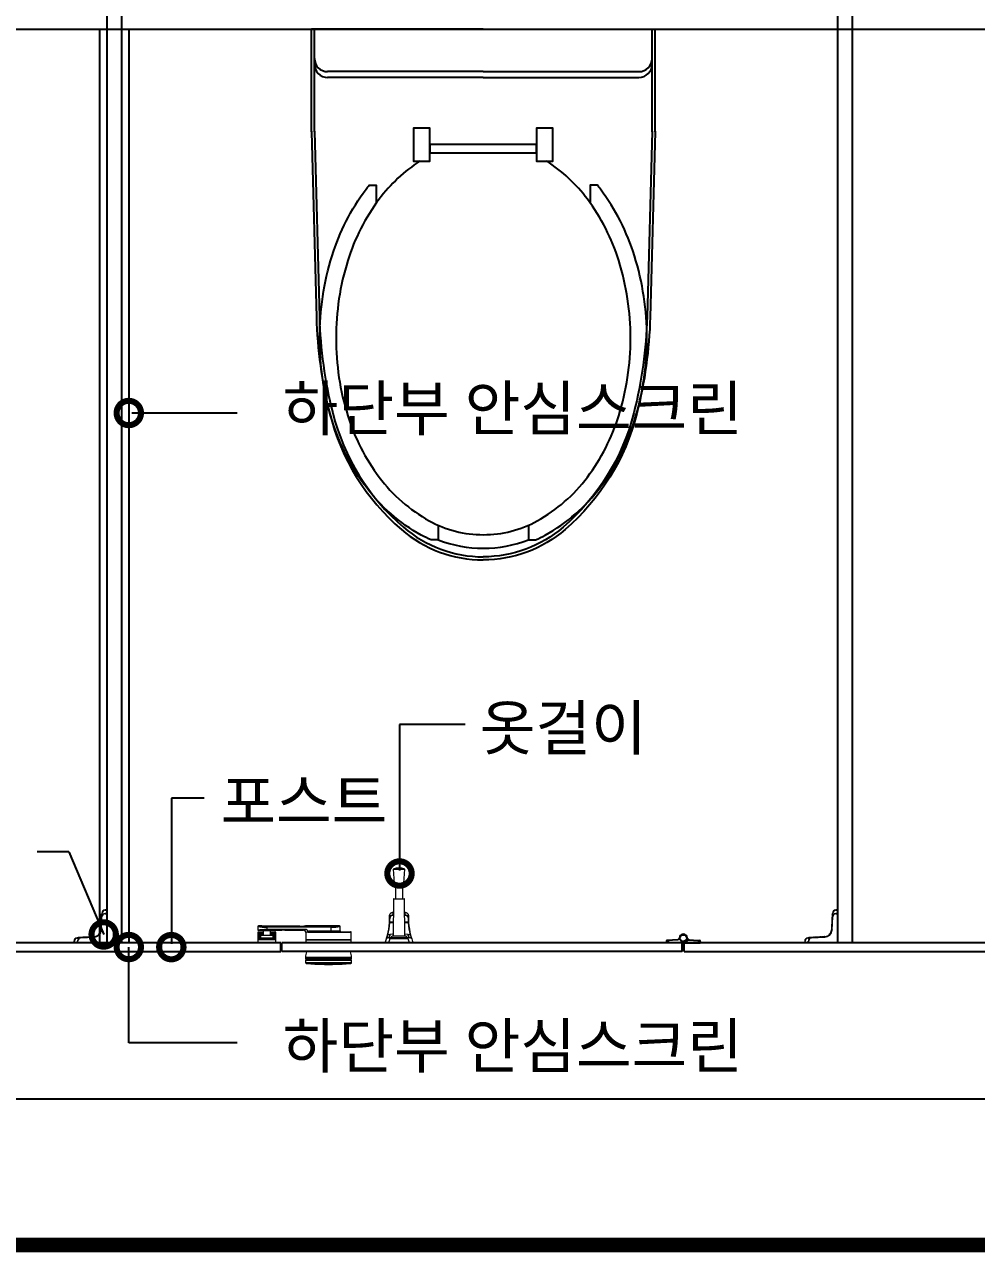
# Model space of a CAD drawing. Extents: x -256 to 8104, y -176 to 5714.
# Drawn here: x 3159 to 3810, y 2764 to 3604 of the extents above; entities that cross this region are included whole.
import ezdxf
from ezdxf.enums import TextEntityAlignment as Align

# ---------------------------------------------------------------- set-up
doc = ezdxf.new("R2010")
doc.units = 0
doc.header["$LTSCALE"] = 30
doc.layers.get('0').update_dxf_attribs({"linetype": 'CONTINUOUS'})
for name, color, linetype in [('0_toilet', 6, 'CONTINUOUS'), ('HAT', 8, 'CONTINUOUS'), ('경첩', 4, 'CONTINUOUS'), ('문자', 3, 'CONTINUOUS'), ('부자재', 4, 'CONTINUOUS'), ('옷걸이', 4, 'CONTINUOUS'), ('잠금쇠(회전형)', 4, 'CONTINUOUS'), ('치수', 1, 'CONTINUOUS'), ('해치', 8, 'CONTINUOUS')]:
    doc.layers.add(name, color=color, linetype=linetype)
doc.styles.add('돋움', font='malgun.ttf')

# ---------------------------------------------------------------- blocks, each defined once
blk = doc.blocks.new('_DOTSMALL')
at = {"color": 0, "linetype": 'ByBlock', "const_width": 0.5}
blk.add_lwpolyline([(-0.0625, 0, 1), (0.0625, 0, 1)], format="xyb", close=True, dxfattribs=at)
blk = doc.blocks.new('A$C63EC304E')
at = {"layer": '치수', "color": 1, "xscale": 2.5, "yscale": 2.5, "zscale": 2.5, "rotation": 234.3098741996962}
blk.add_blockref('_DOTSMALL', (0.312, 0.312), dxfattribs=at)
blk = doc.blocks.new('A$C2BC9653E')
at = {"layer": '치수', "xscale": 0.3333333333333333, "yscale": 0.3333333333333333, "zscale": 0.3333333333333333}
blk.add_blockref('A$C63EC304E', (0, 0), dxfattribs=at)
blk = doc.blocks.new('A$C7FC71301')
at = {"layer": '치수', "rotation": 180}
blk.add_blockref('A$C2BC9653E', (0.208, 0.208), dxfattribs=at)
blk = doc.blocks.new('A$C4A20372B')
at = {"layer": '치수'}
blk.add_blockref('A$C7FC71301', (0, 0), dxfattribs=at)
blk = doc.blocks.new('A$C566469F5')
at = {"layer": '치수'}
blk.add_blockref('A$C4A20372B', (0, 0), dxfattribs=at)
blk = doc.blocks.new('A$C7E317CD4')
at = {"layer": '해치', "xscale": 2, "yscale": 2, "zscale": 2}
blk.add_blockref('A$C566469F5', (0, 0), dxfattribs=at)
blk = doc.blocks.new('A$C601D7F27')
at = {"layer": '치수'}
blk.add_blockref('A$C7E317CD4', (0, 0), dxfattribs=at)
blk = doc.blocks.new('A$C38802C08')
at = {"layer": '치수'}
blk.add_blockref('A$C601D7F27', (0, 0), dxfattribs=at)
blk = doc.blocks.new('A$C10E41893')
at = {"layer": '부자재'}
for p, q in [((6.5, 0), (6.5, 196)), ((123.3, 196), (6.5, 196)), ((123.3, 192.5), (6.5, 192.5)), ((54.8, 0), (54.8, 177.5)), ((61.4, 0), (61.4, 177.5)), ((6.5, 0), (6.5, -196)), ((54.8, 0), (54.8, -177.5)), ((61.4, 0), (61.4, -177.5)), ((123.3, -192.5), (6.5, -192.5)), ((123.3, -196), (6.5, -196))]:
    blk.add_line(p, q, dxfattribs=at)
for points in [[(122.7, 196, -0.012538), (123.3, 196), (334.6, 190.3, -0.055395), (444.7, 175.1, -0.154276), (576.9, 93.3, -0.179504), (611.5, 0, -0.179504)], [(122.8, 192.5, -0.012538), (123.2, 192.5), (334.5, 186.8, -0.055395), (443.8, 171.7, -0.154276), (574.3, 91, -0.179504), (608, 0, -0.179504)], [(572, 51.4), (588.8, 51.4), (588.8, 59.6, 0.021185), (583.3, 70.7, 0.106084), (528.4, 133.7, 0.085733), (452.6, 172.4, 0.075373), (358.7, 186.6, 0.075373), (264.8, 172.4, 0.085733), (189, 133.7, 0.007337), (184.4, 130.1), (184.4, 122), (204.7, 122)], [(156.7, -72, 0.089162), (200.2, -118.7, 0.085733), (270.3, -154.5, 0.075373), (358.7, -167.9, 0.075373), (447.1, -154.5, 0.085733), (517.2, -118.7, 0.106084), (567, -61.6, 0.126931), (582.8, 0, 0.126931), (567, 61.6, 0.106084), (517.2, 118.7, 0.085733), (447.1, 154.5, 0.075373), (358.7, 167.9, 0.075373), (270.3, 154.5, 0.085733), (200.2, 118.7, 0.089162), (156.7, 72)], [(588.8, -51.4, 0.090214), (598.2, 0, 0.090214), (588.8, 51.4, 0.106084)], [(122.7, -196, 0.012538), (123.3, -196), (334.6, -190.3, 0.055395), (444.7, -175.1, 0.154276), (576.9, -93.3, 0.179504), (611.5, 0, 0.179504)], [(122.8, -192.5, 0.012538), (123.2, -192.5), (334.5, -186.8, 0.055395), (443.8, -171.7, 0.154276), (574.3, -91, 0.179504), (608, 0, 0.179504)], [(572, -51.4), (588.8, -51.4), (588.8, -59.6, -0.021185), (583.3, -70.7, -0.106084), (528.4, -133.7, -0.085733), (452.6, -172.4, -0.075373), (358.7, -186.6, -0.075373), (264.8, -172.4, -0.085733), (189, -133.7, -0.007337), (184.4, -130.1), (184.4, -122), (204.7, -122)]]:
    blk.add_lwpolyline(points, format="xyb", dxfattribs=at)
blk.add_lwpolyline([(138, -60.8), (119.3, -60.8), (119.3, -79.5), (156.7, -79.5), (156.7, -60.8), (138, -60.8), (147.3, -60.8), (147.3, 60.8), (138, 60.8), (156.7, 60.8), (156.7, 79.5), (119.3, 79.5), (119.3, 60.8), (138, 60.8), (138, -60.8), (119.3, -60.8)], dxfattribs=at)
for centre, start, end in [((39.8, 177.5), 0, 90), ((46.4, 177.5), 0, 90), ((39.8, -177.5), 270, 0), ((46.4, -177.5), 270, 0)]:
    blk.add_arc(centre, 15, start, end, dxfattribs=at)
blk = doc.blocks.new('AURA_50', base_point=(98321.48, -13824.24))
blk.add_line((101041.71, -10223.18), (102541.71, -10223.18))
at = {"color": 2}
for p, q in [((101531.71, -10223.18), (101531.71, -10848.18)), ((101551.71, -10223.18), (101551.71, -10848.18))]:
    blk.add_line(p, q, dxfattribs=at)
at = {"color": 8}
blk.add_line((100805.64, -10954.99), (102768.23, -10954.99), dxfattribs=at)
at = {"color": 8, "const_width": 10}
blk.add_lwpolyline([(98368.92, -11054.99), (104153.46, -11054.99)], dxfattribs=at)
at = {"layer": '0_toilet'}
for p, q in [((101536.71, -10123.18), (101536.71, -10848.18)), ((101546.71, -10123.18), (101546.71, -10848.18)), ((102036.66, -10123.18), (102036.66, -10848.18)), ((102046.76, -10848.19), (102046.76, -10123.19)), ((101655.64, -10848.18), (101431.71, -10848.18)), ((101655.64, -10854.18), (101655.64, -10848.18)), ((101930.21, -10848.18), (101656.39, -10848.18)), ((101656.39, -10854.18), (101656.39, -10848.18)), ((101930.21, -10854.18), (101930.21, -10848.18)), ((102160.69, -10848.18), (101931.71, -10848.18)), ((101931.71, -10854.18), (101931.71, -10848.18)), ((101431.71, -10854.18), (101655.64, -10854.18)), ((101930.21, -10854.18), (101656.39, -10854.18)), ((101931.71, -10854.18), (102160.69, -10854.18))]:
    blk.add_line(p, q, dxfattribs=at)
at = {"layer": '경첩', "color": 4, "linetype": 'Continuous', "lineweight": 15}
for p, q in [((101533.23, -10827.92), (101533.11, -10830.42)), ((101533.41, -10829.38), (101533.48, -10827.93)), ((101535.46, -10828.18), (101535.46, -10828.08)), ((101535.46, -10828.08), (101536.71, -10828.08)), ((101535.57, -10825.93), (101535.57, -10825.68)), ((101536.71, -10825.68), (101535.57, -10825.68)), ((101535.57, -10825.93), (101536.71, -10825.93)), ((101536.71, -10825.93), (101536.71, -10825.68)), ((101536.71, -10828.08), (101536.71, -10825.93)), ((102033.18, -10827.92), (102033.06, -10830.42)), ((102033.36, -10829.38), (102033.43, -10827.93)), ((102035.41, -10828.18), (102035.41, -10828.08)), ((102035.41, -10828.08), (102036.66, -10828.08)), ((102035.52, -10825.93), (102035.52, -10825.68)), ((102036.66, -10825.68), (102035.52, -10825.68)), ((102035.52, -10825.93), (102036.66, -10825.93)), ((102036.66, -10825.93), (102036.66, -10825.68)), ((102036.66, -10828.08), (102036.66, -10825.93)), ((101532.7, -10833.74), (101532.57, -10836.61)), ((101533.11, -10830.42), (101532.69, -10839.39)), ((101532.7, -10833.74), (101532.94, -10833.98)), ((101532.75, -10832.73), (101532.72, -10833.4)), ((101532.72, -10833.4), (101532.96, -10833.64)), ((101532.75, -10832.73), (101532.99, -10832.97)), ((101532.77, -10832.39), (101533, -10832.63)), ((101532.92, -10829.01), (101532.8, -10831.71)), ((101532.8, -10831.71), (101533.04, -10831.95)), ((101532.92, -10829.01), (101533.16, -10829.25)), ((101532.94, -10839.41), (101533.36, -10830.43)), ((101533.03, -10828.42), (101533.2, -10828.58)), ((101535.46, -10828.18), (101535.46, -10828.43)), ((101536.71, -10828.18), (101535.46, -10828.18)), ((101535.46, -10828.43), (101536.71, -10828.43)), ((101536.71, -10828.43), (101536.71, -10828.18)), ((101536.71, -10828.43), (101536.71, -10846.68)), ((102032.65, -10833.74), (102032.52, -10836.61)), ((102033.06, -10830.42), (102032.64, -10839.39)), ((102032.65, -10833.74), (102032.89, -10833.98)), ((102032.7, -10832.73), (102032.67, -10833.4)), ((102032.67, -10833.4), (102032.91, -10833.64)), ((102032.7, -10832.73), (102032.94, -10832.97)), ((102032.72, -10832.39), (102032.95, -10832.63)), ((102032.87, -10829.01), (102032.75, -10831.71)), ((102032.75, -10831.71), (102032.99, -10831.95)), ((102032.87, -10829.01), (102033.11, -10829.25)), ((102032.89, -10839.41), (102033.31, -10830.43)), ((102032.98, -10828.42), (102033.15, -10828.58)), ((102035.41, -10828.18), (102035.41, -10828.43)), ((102036.66, -10828.18), (102035.41, -10828.18)), ((102035.41, -10828.43), (102036.66, -10828.43)), ((102036.66, -10828.43), (102036.66, -10828.18)), ((102036.66, -10828.43), (102036.66, -10846.68)), ((101518.95, -10844.58), (101516.45, -10844.69)), ((101516.47, -10844.94), (101517.91, -10844.88)), ((101516.95, -10844.5), (101517.03, -10844.42)), ((101516.95, -10844.5), (101517.11, -10844.66)), ((101520.25, -10844.27), (101517.03, -10844.42)), ((101527.93, -10844.15), (101518.95, -10844.58)), ((101518.97, -10844.83), (101527.94, -10844.4)), ((101520.25, -10844.27), (101520.49, -10844.5)), ((101520.92, -10844.23), (101521.16, -10844.47)), ((101521.26, -10844.22), (101521.5, -10844.46)), ((101524.64, -10844.06), (101521.93, -10844.19)), ((101521.93, -10844.19), (101522.17, -10844.42)), ((101524.64, -10844.06), (101524.87, -10844.3)), ((101525.31, -10844.03), (101525.55, -10844.27)), ((101525.65, -10844.01), (101525.89, -10844.25)), ((101527.67, -10843.92), (101526.32, -10843.98)), ((101526.32, -10843.98), (101526.56, -10844.22)), ((101527.91, -10843.9), (101527.67, -10843.92)), ((101527.67, -10843.92), (101527.91, -10844.15)), ((101528.92, -10843.75), (101529.12, -10843.95)), ((101529.45, -10843.57), (101529.64, -10843.76)), ((101529.7, -10843.46), (101529.89, -10843.65)), ((101530.16, -10843.22), (101530.34, -10843.4)), ((101530.37, -10843.08), (101530.55, -10843.26)), ((101531.46, -10842.05), (101531.64, -10842.22)), ((101531.61, -10841.84), (101531.79, -10842.02)), ((101531.88, -10841.4), (101532.06, -10841.59)), ((101532, -10841.17), (101532.18, -10841.35)), ((101532.16, -10840.77), (101532.36, -10840.96)), ((101532.52, -10840.45), (101532.31, -10840.24)), ((101532.32, -10840.24), (101532.52, -10840.45)), ((101532.39, -10839.87), (101532.6, -10840.09)), ((101532.42, -10839.65), (101532.64, -10839.87)), ((101532.47, -10838.74), (101532.44, -10839.38)), ((101532.49, -10838.3), (101532.47, -10838.64)), ((101532.47, -10838.64), (101532.71, -10838.87)), ((101532.47, -10838.64), (101532.47, -10838.74)), ((101532.47, -10838.74), (101532.71, -10838.97)), ((101532.54, -10837.28), (101532.49, -10838.2)), ((101532.49, -10838.2), (101532.73, -10838.44)), ((101532.49, -10838.2), (101532.49, -10838.3)), ((101532.49, -10838.3), (101532.73, -10838.54)), ((101532.54, -10837.28), (101532.77, -10837.52)), ((101532.57, -10836.62), (101532.55, -10837.04)), ((101532.55, -10837.04), (101532.79, -10837.28)), ((101532.57, -10836.61), (101532.81, -10836.85)), ((101532.57, -10836.62), (101532.81, -10836.86)), ((102018.9, -10844.58), (102016.4, -10844.69)), ((102016.42, -10844.94), (102017.86, -10844.88)), ((102016.9, -10844.5), (102016.98, -10844.42)), ((102016.9, -10844.5), (102017.06, -10844.66)), ((102020.2, -10844.27), (102016.98, -10844.42)), ((102027.88, -10844.15), (102018.9, -10844.58)), ((102018.92, -10844.83), (102027.89, -10844.4)), ((102020.2, -10844.27), (102020.44, -10844.5)), ((102020.87, -10844.23), (102021.11, -10844.47)), ((102021.21, -10844.22), (102021.45, -10844.46)), ((102024.59, -10844.06), (102021.88, -10844.19)), ((102021.88, -10844.19), (102022.12, -10844.42)), ((102024.59, -10844.06), (102024.82, -10844.3)), ((102025.26, -10844.03), (102025.5, -10844.27)), ((102025.6, -10844.01), (102025.84, -10844.25)), ((102027.62, -10843.92), (102026.27, -10843.98)), ((102026.27, -10843.98), (102026.51, -10844.22)), ((102027.86, -10843.9), (102027.62, -10843.92)), ((102027.62, -10843.92), (102027.86, -10844.15)), ((102028.87, -10843.75), (102029.07, -10843.95)), ((102029.4, -10843.57), (102029.59, -10843.76)), ((102029.65, -10843.46), (102029.84, -10843.65)), ((102030.11, -10843.22), (102030.29, -10843.4)), ((102030.32, -10843.08), (102030.5, -10843.26)), ((102031.41, -10842.05), (102031.59, -10842.22)), ((102031.56, -10841.84), (102031.74, -10842.02)), ((102031.83, -10841.4), (102032.01, -10841.59)), ((102031.95, -10841.17), (102032.13, -10841.35)), ((102032.11, -10840.77), (102032.31, -10840.96)), ((102032.47, -10840.45), (102032.26, -10840.24)), ((102032.27, -10840.24), (102032.47, -10840.45)), ((102032.34, -10839.87), (102032.55, -10840.09)), ((102032.37, -10839.65), (102032.59, -10839.87)), ((102032.42, -10838.74), (102032.39, -10839.38)), ((102032.44, -10838.3), (102032.42, -10838.64)), ((102032.42, -10838.64), (102032.66, -10838.87)), ((102032.42, -10838.64), (102032.42, -10838.74)), ((102032.42, -10838.74), (102032.66, -10838.97)), ((102032.49, -10837.28), (102032.44, -10838.2)), ((102032.44, -10838.2), (102032.68, -10838.44)), ((102032.44, -10838.2), (102032.44, -10838.3)), ((102032.44, -10838.3), (102032.68, -10838.54)), ((102032.49, -10837.28), (102032.72, -10837.52)), ((102032.52, -10836.62), (102032.5, -10837.04)), ((102032.5, -10837.04), (102032.74, -10837.28)), ((102032.52, -10836.61), (102032.76, -10836.85)), ((102032.52, -10836.62), (102032.76, -10836.86)), ((101514.46, -10847.04), (101514.21, -10847.04)), ((101514.21, -10847.04), (101514.21, -10848.18)), ((101514.21, -10848.18), (101514.46, -10848.18)), ((101514.46, -10848.18), (101514.46, -10847.04)), ((101514.46, -10848.18), (101516.61, -10848.18)), ((101516.61, -10848.18), (101516.61, -10846.93)), ((101516.61, -10846.93), (101516.71, -10846.93)), ((101516.71, -10846.92), (101516.96, -10846.92)), ((101516.71, -10846.92), (101516.71, -10848.18)), ((101516.71, -10848.18), (101516.96, -10848.18)), ((101516.96, -10848.18), (101516.96, -10846.92)), ((101535.21, -10848.18), (101516.96, -10848.18)), ((102014.41, -10847.04), (102014.16, -10847.04)), ((102014.16, -10847.04), (102014.16, -10848.18)), ((102014.16, -10848.18), (102014.41, -10848.18)), ((102014.41, -10848.18), (102014.41, -10847.04)), ((102014.41, -10848.18), (102016.56, -10848.18)), ((102016.56, -10848.18), (102016.56, -10846.93)), ((102016.56, -10846.93), (102016.66, -10846.93)), ((102016.66, -10846.92), (102016.91, -10846.92)), ((102016.66, -10846.92), (102016.66, -10848.18)), ((102016.66, -10848.18), (102016.91, -10848.18)), ((102016.91, -10848.18), (102016.91, -10846.92)), ((102035.16, -10848.18), (102016.91, -10848.18))]:
    blk.add_line(p, q, dxfattribs=at)
at = {"layer": '경첩', "color": 4, "linetype": 'Continuous', "lineweight": 15, "flags": 128}
for points in [[(101533.48, -10827.93), (101533.43, -10827.93), (101533.38, -10827.93), (101533.34, -10827.93), (101533.3, -10827.92), (101533.27, -10827.92), (101533.25, -10827.92), (101533.23, -10827.92), (101533.23, -10827.92)], [(102033.43, -10827.93), (102033.38, -10827.93), (102033.33, -10827.93), (102033.29, -10827.93), (102033.25, -10827.92), (102033.22, -10827.92), (102033.2, -10827.92), (102033.18, -10827.92), (102033.18, -10827.92)], [(101532.8, -10831.71), (101532.79, -10831.85), (101532.79, -10831.97), (101532.78, -10832.09), (101532.77, -10832.19), (101532.77, -10832.28), (101532.77, -10832.34), (101532.77, -10832.38), (101532.77, -10832.39)], [(101532.95, -10828.5), (101532.94, -10828.61), (101532.94, -10828.73), (101532.93, -10828.87), (101532.92, -10829.01)], [(101532.95, -10828.5), (101532.97, -10828.48), (101532.99, -10828.47), (101533, -10828.45), (101533.01, -10828.44), (101533.02, -10828.43), (101533.03, -10828.42), (101533.03, -10828.42), (101533.03, -10828.42)], [(101533.11, -10830.42), (101533.11, -10830.42), (101533.13, -10830.42), (101533.15, -10830.42), (101533.18, -10830.42), (101533.22, -10830.43), (101533.26, -10830.43), (101533.31, -10830.43), (101533.36, -10830.43)], [(102032.75, -10831.71), (102032.74, -10831.85), (102032.74, -10831.97), (102032.73, -10832.09), (102032.72, -10832.19), (102032.72, -10832.28), (102032.72, -10832.34), (102032.72, -10832.38), (102032.72, -10832.39)], [(102032.9, -10828.5), (102032.89, -10828.61), (102032.89, -10828.73), (102032.88, -10828.87), (102032.87, -10829.01)], [(102032.9, -10828.5), (102032.92, -10828.48), (102032.94, -10828.47), (102032.95, -10828.45), (102032.96, -10828.44), (102032.97, -10828.43), (102032.98, -10828.42), (102032.98, -10828.42), (102032.98, -10828.42)], [(102033.06, -10830.42), (102033.06, -10830.42), (102033.08, -10830.42), (102033.1, -10830.42), (102033.13, -10830.42), (102033.17, -10830.43), (102033.21, -10830.43), (102033.26, -10830.43), (102033.31, -10830.43)], [(101516.47, -10844.94), (101516.46, -10844.9), (101516.46, -10844.85), (101516.46, -10844.81), (101516.46, -10844.77), (101516.46, -10844.74), (101516.45, -10844.71), (101516.45, -10844.7), (101516.45, -10844.69)], [(101518.95, -10844.58), (101518.95, -10844.58), (101518.95, -10844.6), (101518.96, -10844.62), (101518.96, -10844.65), (101518.96, -10844.69), (101518.96, -10844.73), (101518.96, -10844.78), (101518.97, -10844.83)], [(101520.92, -10844.23), (101520.91, -10844.23), (101520.87, -10844.24), (101520.81, -10844.24), (101520.72, -10844.24), (101520.62, -10844.25), (101520.5, -10844.25), (101520.38, -10844.26), (101520.25, -10844.27)], [(101521.93, -10844.19), (101521.82, -10844.19), (101521.7, -10844.2), (101521.6, -10844.2), (101521.5, -10844.21), (101521.42, -10844.21), (101521.35, -10844.21), (101521.3, -10844.22), (101521.27, -10844.22), (101521.26, -10844.22)], [(101525.31, -10844.03), (101525.3, -10844.03), (101525.26, -10844.03), (101525.2, -10844.03), (101525.11, -10844.04), (101525.01, -10844.04), (101524.89, -10844.05), (101524.77, -10844.05), (101524.64, -10844.06)], [(101526.32, -10843.98), (101526.19, -10843.99), (101526.07, -10843.99), (101525.95, -10844), (101525.85, -10844), (101525.76, -10844.01), (101525.7, -10844.01), (101525.66, -10844.01), (101525.65, -10844.01)], [(101527.93, -10844.15), (101527.93, -10844.16), (101527.93, -10844.17), (101527.93, -10844.2), (101527.93, -10844.23), (101527.93, -10844.26), (101527.93, -10844.31), (101527.94, -10844.35), (101527.94, -10844.4)], [(101532.32, -10840.24), (101532.32, -10840.24), (101532.32, -10840.24)], [(101532.42, -10839.65), (101532.4, -10839.81), (101532.39, -10839.87)], [(101532.55, -10837.04), (101532.54, -10837.11), (101532.54, -10837.19), (101532.54, -10837.28)], [(101532.57, -10836.61), (101532.57, -10836.61), (101532.57, -10836.62)], [(101532.69, -10839.39), (101532.69, -10839.39), (101532.7, -10839.4), (101532.73, -10839.4), (101532.76, -10839.4), (101532.8, -10839.4), (101532.84, -10839.4), (101532.89, -10839.4), (101532.94, -10839.41)], [(102016.42, -10844.94), (102016.41, -10844.9), (102016.41, -10844.85), (102016.41, -10844.81), (102016.41, -10844.77), (102016.41, -10844.74), (102016.4, -10844.71), (102016.4, -10844.7), (102016.4, -10844.69)], [(102018.9, -10844.58), (102018.9, -10844.58), (102018.9, -10844.6), (102018.91, -10844.62), (102018.91, -10844.65), (102018.91, -10844.69), (102018.91, -10844.73), (102018.91, -10844.78), (102018.92, -10844.83)], [(102020.87, -10844.23), (102020.86, -10844.23), (102020.82, -10844.24), (102020.76, -10844.24), (102020.67, -10844.24), (102020.57, -10844.25), (102020.45, -10844.25), (102020.33, -10844.26), (102020.2, -10844.27)], [(102021.88, -10844.19), (102021.77, -10844.19), (102021.65, -10844.2), (102021.55, -10844.2), (102021.45, -10844.21), (102021.37, -10844.21), (102021.3, -10844.21), (102021.25, -10844.22), (102021.22, -10844.22), (102021.21, -10844.22)], [(102025.26, -10844.03), (102025.25, -10844.03), (102025.21, -10844.03), (102025.15, -10844.03), (102025.06, -10844.04), (102024.96, -10844.04), (102024.84, -10844.05), (102024.72, -10844.05), (102024.59, -10844.06)], [(102026.27, -10843.98), (102026.14, -10843.99), (102026.02, -10843.99), (102025.9, -10844), (102025.8, -10844), (102025.71, -10844.01), (102025.65, -10844.01), (102025.61, -10844.01), (102025.6, -10844.01)], [(102027.88, -10844.15), (102027.88, -10844.16), (102027.88, -10844.17), (102027.88, -10844.2), (102027.88, -10844.23), (102027.88, -10844.26), (102027.88, -10844.31), (102027.89, -10844.35), (102027.89, -10844.4)], [(102032.27, -10840.24), (102032.27, -10840.24), (102032.27, -10840.24)], [(102032.37, -10839.65), (102032.35, -10839.81), (102032.34, -10839.87)], [(102032.5, -10837.04), (102032.49, -10837.11), (102032.49, -10837.19), (102032.49, -10837.28)], [(102032.52, -10836.61), (102032.52, -10836.61), (102032.52, -10836.62)], [(102032.64, -10839.39), (102032.64, -10839.39), (102032.65, -10839.4), (102032.68, -10839.4), (102032.71, -10839.4), (102032.75, -10839.4), (102032.79, -10839.4), (102032.84, -10839.4), (102032.89, -10839.41)]]:
    blk.add_lwpolyline(points, dxfattribs=at)
at = {"layer": '경첩', "color": 4, "linetype": 'Continuous', "lineweight": 15}
for centre, radius, start, end in [((101535.57, -10828.03), 2.35, 90, 177.30166), ((101535.57, -10828.03), 2.1, 90, 177.30166), ((102035.52, -10828.03), 2.35, 90, 177.30166), ((102035.52, -10828.03), 2.1, 90, 177.30166), ((101535.46, -10830.53), 2.35, 90, 177.30166), ((101535.46, -10830.53), 2.1, 90, 177.30166), ((102035.41, -10830.53), 2.35, 90, 177.30166), ((102035.41, -10830.53), 2.1, 90, 177.30166), ((101516.56, -10847.04), 2.35, 92.69834, 180), ((101516.56, -10847.04), 2.1, 92.69834, 180), ((101519.06, -10846.92), 2.35, 92.69834, 180), ((101519.06, -10846.92), 2.1, 92.69834, 180), ((101527.69, -10839.16), 4.75, 272.69834, 285), ((101527.69, -10839.16), 5, 272.69834, 357.30166), ((101527.69, -10839.16), 5.25, 272.69834, 357.30166), ((101527.69, -10839.16), 4.75, 284.99982, 291.75061), ((101527.69, -10839.16), 4.75, 294.99481, 301.29977), ((101527.69, -10839.16), 4.75, 301.29911, 304.38581), ((101527.69, -10839.16), 4.75, 304.38489, 322.56084), ((101527.69, -10839.16), 4.75, 322.56123, 325.61449), ((101527.69, -10839.16), 4.75, 325.61511, 331.82645), ((101527.69, -10839.16), 4.75, 335.00519, 340.23398), ((101527.69, -10839.16), 4.75, 340.23398, 346.75686), ((101527.69, -10839.16), 4.75, 346.83767, 351.3944), ((101527.69, -10839.16), 4.75, 354.09118, 357.30166), ((102016.51, -10847.04), 2.35, 92.69834, 180), ((102016.51, -10847.04), 2.1, 92.69834, 180), ((102019.01, -10846.92), 2.35, 92.69834, 180), ((102019.01, -10846.92), 2.1, 92.69834, 180), ((102027.64, -10839.16), 4.75, 272.69834, 285), ((102027.64, -10839.16), 5, 272.69834, 357.30166), ((102027.64, -10839.16), 5.25, 272.69834, 357.30166), ((102027.64, -10839.16), 4.75, 284.99982, 291.75061), ((102027.64, -10839.16), 4.75, 294.99481, 301.29977), ((102027.64, -10839.16), 4.75, 301.29911, 304.38581), ((102027.64, -10839.16), 4.75, 304.38489, 322.56084), ((102027.64, -10839.16), 4.75, 322.56123, 325.61449), ((102027.64, -10839.16), 4.75, 325.61511, 331.82645), ((102027.64, -10839.16), 4.75, 335.00519, 340.23398), ((102027.64, -10839.16), 4.75, 340.23398, 346.75686), ((102027.64, -10839.16), 4.75, 346.83767, 351.3944), ((102027.64, -10839.16), 4.75, 354.09118, 357.30166), ((101535.21, -10846.68), 1.5, 270, 0), ((102035.16, -10846.68), 1.5, 270, 0)]:
    blk.add_arc(centre, radius, start, end, dxfattribs=at)
at = {"layer": '부자재'}
for p, q in [((101919.52, -10847.26), (101919.52, -10848.18)), ((101930.18, -10848.18), (101919.52, -10848.18)), ((101927.27, -10846.1), (101920.07, -10846.6)), ((101920.77, -10847.09), (101920.77, -10848.18)), ((101930.98, -10847.63), (101930.98, -10848.43)), ((101931.23, -10848.43), (101930.98, -10848.43)), ((101931.23, -10847.63), (101931.23, -10848.43)), ((101931.7, -10848.14), (101931.7, -10848.18)), ((101931.7, -10848.18), (101942.69, -10848.18)), ((101933.98, -10846.02), (101942.14, -10846.6)), ((101941.44, -10847.09), (101941.44, -10848.18)), ((101942.69, -10847.26), (101942.69, -10848.18))]:
    blk.add_line(p, q, dxfattribs=at)
at = {"layer": '부자재', "color": 1}
blk.add_circle((101931.11, -10844.97), 2.34, dxfattribs=at)
at = {"layer": '부자재'}
for centre, radius, start, end in [((101931.11, -10844.97), 2.62, 270, 180), ((101920.22, -10847.28), 0.7, 101.7765, 181.67124), ((101921.63, -10847.33), 0.884, 113.40773, 164.5497), ((101927.2, -10844.8), 1.29, 272.92313, 352.47243), ((101931.47, -10849.21), 1.65, 102.52675, 141.54753), ((101930.75, -10849.21), 1.65, 43.10029, 77.47325), ((101931.2, -10845.32), 2.86, 280.08401, 345.97919), ((101935.02, -10844.8), 1.29, 187.52757, 267.07687), ((101940.59, -10847.33), 0.884, 15.4503, 67.30044), ((101942, -10847.28), 0.7, 358.32876, 78.2235)]:
    blk.add_arc(centre, radius, start, end, dxfattribs=at)
at = {"layer": '옷걸이', "lineweight": 15}
for p, q in [((101732.6, -10797.75), (101733.35, -10807.25)), ((101732.6, -10797.75), (101740.6, -10797.75)), ((101739.85, -10807.25), (101740.6, -10797.75)), ((101733.35, -10807.25), (101739.85, -10807.25)), ((101734.1, -10807.25), (101734.1, -10818.1)), ((101739.1, -10818.1), (101739.1, -10807.25)), ((101732.85, -10818.34), (101732.63, -10843.6)), ((101740.35, -10818.34), (101732.85, -10818.34)), ((101733.1, -10818.1), (101736.6, -10818.1)), ((101736.6, -10818.1), (101740.1, -10818.1)), ((101740.57, -10843.6), (101740.35, -10818.34)), ((101732.77, -10827.46), (101732.67, -10827.46)), ((101732.67, -10827.46), (101732.67, -10827.55)), ((101732.77, -10827.55), (101732.67, -10827.55)), ((101740.53, -10827.46), (101740.43, -10827.46)), ((101740.53, -10827.55), (101740.43, -10827.55)), ((101740.53, -10827.46), (101740.53, -10827.55)), ((101732.71, -10834.56), (101730.26, -10834.56)), ((101730.33, -10833.8), (101732.72, -10833.8)), ((101732.68, -10829.08), (101732.68, -10829.44)), ((101732.68, -10829.08), (101732.76, -10829.08)), ((101732.75, -10829.44), (101732.68, -10829.44)), ((101740.44, -10829.08), (101740.52, -10829.08)), ((101740.52, -10829.44), (101740.45, -10829.44)), ((101740.48, -10833.8), (101742.87, -10833.8)), ((101742.94, -10834.56), (101740.49, -10834.56)), ((101740.52, -10829.08), (101740.52, -10829.44)), ((101728.93, -10844.73), (101728.82, -10844.76)), ((101728.9, -10844.84), (101728.89, -10844.84)), ((101744.31, -10844.84), (101728.9, -10844.84)), ((101730.34, -10842.69), (101728.91, -10842.69)), ((101730.34, -10842.71), (101728.91, -10842.71)), ((101730.28, -10843.25), (101730.35, -10842.67)), ((101730.31, -10845.55), (101730.31, -10844.86)), ((101730.31, -10844.86), (101742.89, -10844.86)), ((101741.38, -10843.6), (101731.83, -10843.6)), ((101742.86, -10842.67), (101742.92, -10843.23)), ((101744.29, -10842.69), (101742.86, -10842.69)), ((101744.29, -10842.71), (101742.86, -10842.71)), ((101742.89, -10845.55), (101742.89, -10844.86)), ((101744.37, -10844.76), (101744.27, -10844.73)), ((101744.31, -10844.84), (101744.31, -10844.84)), ((101744.42, -10844.77), (101744.33, -10844.74)), ((101727.1, -10848.1), (101727.94, -10845.53)), ((101729.48, -10848.1), (101727.1, -10848.1)), ((101727.94, -10845.53), (101727.95, -10845.52)), ((101727.95, -10845.52), (101727.95, -10845.52)), ((101730.31, -10845.55), (101729.48, -10848.1)), ((101743.73, -10848.1), (101729.48, -10848.1)), ((101742.89, -10845.55), (101730.31, -10845.55)), ((101743.73, -10848.1), (101742.89, -10845.55)), ((101746.1, -10848.1), (101743.73, -10848.1)), ((101745.25, -10845.52), (101745.26, -10845.52)), ((101745.26, -10845.52), (101745.26, -10845.53)), ((101745.26, -10845.53), (101746.1, -10848.1))]:
    blk.add_line(p, q, dxfattribs=at)
at = {"layer": '옷걸이', "lineweight": 15, "flags": 128}
for points in [[(101732.67, -10827.46), (101732.62, -10827.46), (101732.29, -10827.48), (101731.96, -10827.53), (101731.64, -10827.61), (101731.35, -10827.72), (101731.07, -10827.85), (101730.83, -10828.01), (101730.61, -10828.19), (101730.44, -10828.39), (101730.3, -10828.61), (101730.21, -10828.84), (101730.17, -10829.07), (101730.18, -10829.11)], [(101732.67, -10827.55), (101732.25, -10827.58), (101731.84, -10827.64), (101731.46, -10827.76), (101731.11, -10827.91), (101730.8, -10828.09), (101730.55, -10828.31), (101730.36, -10828.55), (101730.23, -10828.81), (101730.17, -10829.13), (101730.17, -10829.18)], [(101743.03, -10829.18), (101743.03, -10829.17), (101743.01, -10828.94), (101742.94, -10828.72), (101742.84, -10828.5), (101742.69, -10828.3), (101742.5, -10828.11), (101742.28, -10827.94), (101742.03, -10827.8), (101741.74, -10827.67), (101741.44, -10827.58), (101741.12, -10827.51), (101740.79, -10827.47), (101740.53, -10827.47)], [(101743.03, -10829.18), (101743, -10828.91), (101742.9, -10828.65), (101742.73, -10828.4), (101742.5, -10828.18), (101742.22, -10827.98), (101741.88, -10827.81), (101741.51, -10827.68), (101741.11, -10827.6), (101740.61, -10827.55), (101740.53, -10827.55)], [(101730.01, -10834.54), (101730.02, -10834.54), (101730.03, -10834.54), (101730.06, -10834.55), (101730.09, -10834.55), (101730.13, -10834.55), (101730.17, -10834.56), (101730.22, -10834.56), (101730.26, -10834.56)], [(101730.18, -10830.68), (101730.22, -10830.41), (101730.33, -10830.15), (101730.5, -10829.91), (101730.74, -10829.68), (101731.03, -10829.49), (101731.37, -10829.32), (101731.74, -10829.2), (101732.14, -10829.12), (101732.68, -10829.08)], [(101732.68, -10829.44), (101732.2, -10829.47), (101731.84, -10829.54), (101731.5, -10829.65), (101731.19, -10829.8), (101730.93, -10829.97), (101730.72, -10830.18), (101730.56, -10830.4), (101730.47, -10830.63), (101730.43, -10830.88)], [(101740.52, -10829.08), (101740.94, -10829.11), (101741.35, -10829.17), (101741.73, -10829.29), (101742.08, -10829.44), (101742.39, -10829.62), (101742.64, -10829.84), (101742.83, -10830.08), (101742.96, -10830.34), (101743.02, -10830.68)], [(101742.77, -10830.88), (101742.71, -10830.57), (101742.6, -10830.33), (101742.43, -10830.12), (101742.2, -10829.92), (101741.92, -10829.75), (101741.61, -10829.62), (101741.26, -10829.52), (101740.9, -10829.46), (101740.52, -10829.44)], [(101743.19, -10834.54), (101743.18, -10834.54), (101743.17, -10834.54), (101743.14, -10834.55), (101743.11, -10834.55), (101743.08, -10834.55), (101743.03, -10834.56), (101742.99, -10834.56), (101742.94, -10834.56)], [(101728.67, -10842.89), (101728.67, -10842.88), (101728.67, -10842.89)], [(101728.87, -10844.74), (101728.81, -10844.75), (101728.77, -10844.77)], [(101728.87, -10844.74), (101728.88, -10844.73), (101728.93, -10844.73)], [(101728.93, -10844.73), (101728.9, -10844.81), (101728.9, -10844.84)], [(101728.91, -10842.7), (101728.91, -10842.69), (101728.91, -10842.71)], [(101731.11, -10844.8), (101730.69, -10844.79), (101730.45, -10844.76), (101730.37, -10844.73), (101730.47, -10844.69), (101730.75, -10844.65), (101730.86, -10844.64)], [(101732.64, -10842.31), (101732.04, -10842.33), (101730.77, -10842.38)], [(101742.43, -10842.38), (101740.85, -10842.32), (101740.56, -10842.31)], [(101742.34, -10844.64), (101742.62, -10844.67), (101742.81, -10844.71), (101742.81, -10844.75), (101742.64, -10844.77), (101742.31, -10844.8), (101741.85, -10844.81)], [(101744.31, -10844.84), (101744.3, -10844.81), (101744.27, -10844.73)], [(101744.33, -10844.74), (101744.32, -10844.73), (101744.27, -10844.73)]]:
    blk.add_lwpolyline(points, dxfattribs=at)
at = {"layer": '옷걸이', "lineweight": 15}
for centre, radius, start, end in [((101736.6, -10808.04), 11.04, 68.76069, 111.23931), ((101733.1, -10818.35), 0.25, 90, 179.5), ((101740.1, -10818.35), 0.25, 0.5, 90), ((101677.42, -10828.72), 55.27, 359.61891, 1.20733), ((101795.78, -10828.72), 55.27, 178.79267, 180.38109), ((101677.42, -10830.32), 52.77, 346.23171, 355.4136), ((101677.42, -10830.32), 53.02, 346.50971, 355.4136), ((101677.42, -10830.32), 52.77, 355.41362, 356.45105), ((101677.42, -10830.32), 52.77, 356.45107, 359.60958), ((101730.31, -10833.57), 0.23, 185.45744, 275.18876), ((101677.42, -10830.32), 52.77, 359.60958, 1.23689), ((101730.41, -10830.65), 0.227, 188.20874, 276.39203), ((101696.36, -10831.16), 34.07, 354.27357, 355.56682), ((101677.42, -10830.51), 53.02, 356.45107, 359.60958), ((101742.79, -10830.65), 0.227, 263.60797, 351.79126), ((101795.78, -10830.51), 53.02, 180.39042, 183.54893), ((101742.89, -10833.57), 0.23, 264.81124, 354.54256), ((101776.84, -10831.16), 34.08, 184.43326, 185.72635), ((101795.78, -10830.32), 53.02, 184.5864, 193.49029), ((101795.78, -10830.32), 52.77, 178.76311, 180.39042), ((101795.78, -10830.32), 52.77, 180.39042, 183.54893), ((101795.78, -10830.32), 52.76, 183.54888, 184.58645), ((101795.78, -10830.32), 52.77, 184.5864, 193.76829), ((101728.89, -10845.84), 1, 89.99372, 161.80813), ((101678.66, -10830.66), 51.47, 343.23764, 346.25768), ((101729.05, -10845.91), 1.17, 101.39698, 160.6752), ((101679.06, -10830.5), 51.33, 343.52264, 346.23766), ((101728.91, -10842.94), 0.25, 90.27283, 166.23947), ((101728.9, -10842.95), 0.247, 89.25852, 165.91582), ((101728.49, -10842.96), 1.81, 282.06066, 352.51429), ((101728.36, -10842.56), 2.24, 284.82654, 3.59318), ((101730.59, -10842.67), 0.248, 89.5881, 179.72305), ((101730.7, -10842.75), 0.376, 79.93932, 150.54556), ((101730.74, -10842.69), 0.307, 84.77864, 118.98165), ((101730.43, -10843.27), 1.43, 284.10574, 346.92454), ((101736.73, -10443.71), 401.13, 269.19679, 270.73159), ((101742.77, -10843.27), 1.44, 193.11861, 255.96551), ((101742.46, -10842.65), 0.271, 58.63439, 97.60531), ((101742.49, -10842.78), 0.4, 32.00917, 97.80826), ((101744.84, -10842.56), 2.24, 176.39085, 255.18943), ((101742.61, -10842.67), 0.248, 0.27695, 90.4119), ((101744.7, -10842.97), 1.8, 186.78644, 258.2605), ((101744.29, -10842.94), 0.25, 13.76166, 89.45314), ((101744.3, -10842.95), 0.247, 14.08418, 90.74148), ((101793.98, -10830.54), 51.15, 193.75841, 196.46904), ((101744.31, -10845.84), 1, 18.19187, 90.00628), ((101744.16, -10845.9), 1.16, 19.29372, 79.39421), ((101794.77, -10830.6), 51.71, 193.74931, 196.75644)]:
    blk.add_arc(centre, radius, start, end, dxfattribs=at)
at = {"layer": '잠금쇠(회전형)', "linetype": 'Continuous', "lineweight": 15}
for p, q in [((101639.89, -10837.08), (101639.89, -10839.58)), ((101639.89, -10839.58), (101643.16, -10839.58)), ((101639.89, -10841.18), (101639.89, -10848.18)), ((101640.29, -10841.18), (101639.89, -10841.18)), ((101640.29, -10846.18), (101640.29, -10841.18)), ((101640.29, -10841.18), (101640.76, -10841.18)), ((101642.23, -10836.58), (101640.39, -10836.58)), ((101640.39, -10840.68), (101640.76, -10840.68)), ((101640.76, -10841.18), (101640.76, -10840.68)), ((101640.76, -10840.68), (101642.64, -10840.68)), ((101640.76, -10841.18), (101640.76, -10845.72)), ((101642.64, -10841.18), (101640.76, -10841.18)), ((101640.89, -10841.68), (101642.64, -10841.68)), ((101640.89, -10845.69), (101640.89, -10841.68)), ((101641.39, -10842.18), (101640.89, -10841.68)), ((101641.39, -10842.18), (101641.39, -10845.68)), ((101642.64, -10842.18), (101641.39, -10842.18)), ((101641.89, -10843.18), (101641.89, -10844.68)), ((101649.04, -10843.18), (101641.89, -10843.18)), ((101641.89, -10844.68), (101649.04, -10844.68)), ((101642.14, -10842.93), (101648.87, -10842.93)), ((101648.87, -10844.93), (101642.14, -10844.93)), ((101642.64, -10841.18), (101642.64, -10840.68)), ((101642.64, -10840.68), (101643.64, -10840.68)), ((101642.64, -10841.68), (101642.64, -10841.18)), ((101643.14, -10841.18), (101642.64, -10841.18)), ((101642.64, -10841.68), (101642.64, -10842.18)), ((101642.64, -10841.68), (101643.14, -10841.68)), ((101643.64, -10842.18), (101642.64, -10842.18)), ((101643.14, -10841.18), (101643.14, -10841.68)), ((101643.64, -10841.18), (101643.14, -10841.18)), ((101643.14, -10841.68), (101643.64, -10841.68)), ((101643.16, -10839.58), (101643.16, -10839.58)), ((101643.64, -10840.08), (101643.64, -10842.93)), ((101668.64, -10836.78), (101646.14, -10836.78)), ((101668.64, -10836.78), (101646.14, -10836.78)), ((101646.14, -10836.78), (101646.14, -10836.78)), ((101646.14, -10837.02), (101690.14, -10837.02)), ((101646.14, -10837.51), (101646.14, -10837.02)), ((101646.14, -10837.51), (101646.14, -10839.08)), ((101690.14, -10837.51), (101646.14, -10837.51)), ((101672.59, -10839.08), (101646.14, -10839.08)), ((101648.64, -10842.93), (101648.64, -10840.08)), ((101648.64, -10840.68), (101649.64, -10840.68)), ((101649.14, -10841.18), (101648.64, -10841.18)), ((101648.64, -10841.68), (101649.14, -10841.68)), ((101649.64, -10842.18), (101648.64, -10842.18)), ((101648.87, -10842.93), (101650.14, -10842.93)), ((101650.14, -10844.93), (101648.87, -10844.93)), ((101650.39, -10843.18), (101649.04, -10843.18)), ((101649.04, -10844.68), (101650.39, -10844.68)), ((101649.14, -10839.58), (101656.4, -10839.58)), ((101649.64, -10841.18), (101649.14, -10841.18)), ((101649.14, -10841.68), (101649.14, -10841.18)), ((101649.14, -10841.68), (101649.64, -10841.68)), ((101649.64, -10840.68), (101649.64, -10841.18)), ((101649.64, -10840.68), (101651.52, -10840.68)), ((101651.52, -10841.18), (101649.64, -10841.18)), ((101649.64, -10841.18), (101649.64, -10841.68)), ((101649.64, -10841.68), (101651.39, -10841.68)), ((101649.64, -10841.68), (101649.64, -10842.18)), ((101650.89, -10842.18), (101649.64, -10842.18)), ((101650.39, -10844.68), (101650.39, -10843.18)), ((101651.39, -10841.68), (101650.89, -10842.18)), ((101650.89, -10845.68), (101650.89, -10842.18)), ((101651.39, -10841.68), (101651.39, -10845.69)), ((101651.52, -10840.68), (101651.52, -10841.18)), ((101651.52, -10840.68), (101651.89, -10840.68)), ((101651.52, -10845.72), (101651.52, -10841.18)), ((101651.52, -10841.18), (101651.99, -10841.18)), ((101651.99, -10841.18), (101651.99, -10846.18)), ((101652.39, -10841.18), (101651.99, -10841.18)), ((101652.39, -10848.18), (101652.39, -10841.18)), ((101658.39, -10839.58), (101671.32, -10839.58)), ((101668.64, -10836.78), (101668.64, -10836.78)), ((101671.32, -10839.58), (101671.32, -10839.58)), ((101695.89, -10836.58), (101672.54, -10836.58)), ((101672.89, -10841.16), (101672.89, -10846.08)), ((101674.21, -10840.57), (101674.19, -10840.39)), ((101703.89, -10841.08), (101674.34, -10841.08)), ((101674.99, -10840.58), (101674.99, -10840.08)), ((101674.99, -10840.08), (101690.14, -10840.08)), ((101674.99, -10840.58), (101703.39, -10840.58)), ((101690.14, -10837.02), (101690.14, -10837.51)), ((101690.14, -10840.08), (101690.14, -10837.51)), ((101690.14, -10840.58), (101690.14, -10840.08)), ((101690.14, -10840.08), (101696.39, -10840.08)), ((101696.39, -10840.08), (101696.39, -10837.08)), ((101703.89, -10846.08), (101703.89, -10841.08)), ((101639.89, -10848.18), (101652.39, -10848.18)), ((101651.99, -10846.18), (101640.29, -10846.18)), ((101640.76, -10845.72), (101640.89, -10845.69)), ((101640.89, -10845.69), (101640.97, -10845.68)), ((101640.97, -10845.68), (101651.31, -10845.68)), ((101651.31, -10845.68), (101651.39, -10845.69)), ((101651.39, -10845.69), (101651.52, -10845.72)), ((101703.89, -10846.08), (101672.89, -10846.08)), ((101672.89, -10846.18), (101672.89, -10847.93)), ((101672.89, -10846.18), (101703.89, -10846.18)), ((101672.89, -10847.93), (101703.89, -10847.93)), ((101703.64, -10848.18), (101673.14, -10848.18)), ((101680.64, -10846.08), (101680.64, -10846.18)), ((101696.14, -10846.18), (101696.14, -10846.08)), ((101700.78, -10846.18), (101700.78, -10846.08)), ((101702.87, -10846.18), (101702.87, -10846.08)), ((101702.89, -10846.18), (101702.89, -10846.08)), ((101703.89, -10847.93), (101703.89, -10846.18)), ((101672.64, -10858.18), (101672.64, -10859.18)), ((101704.14, -10858.18), (101672.64, -10858.18)), ((101704.14, -10859.18), (101672.64, -10859.18)), ((101672.64, -10860.18), (101672.64, -10861.73)), ((101704.14, -10860.18), (101672.64, -10860.18)), ((101672.64, -10861.73), (101688.39, -10861.73)), ((101703.64, -10859.68), (101673.14, -10859.68)), ((101703.64, -10859.68), (101673.14, -10859.68)), ((101703.43, -10854.28), (101673.35, -10854.28)), ((101673.49, -10854.18), (101688.39, -10854.18)), ((101688.39, -10854.18), (101703.29, -10854.18)), ((101688.39, -10861.73), (101704.14, -10861.73)), ((101704.14, -10859.18), (101704.14, -10858.18)), ((101704.14, -10861.73), (101704.14, -10860.18)), ((101688.39, -10862.23), (101673.09, -10862.23)), ((101676.25, -10862.5), (101688.39, -10862.5)), ((101676.26, -10862.5), (101700.51, -10862.5)), ((101700.22, -10862.52), (101676.55, -10862.52)), ((101682.72, -10862.68), (101682.8, -10862.68)), ((101682.8, -10862.68), (101693.98, -10862.68)), ((101685.69, -10862.77), (101685.69, -10862.68)), ((101686.21, -10862.94), (101690.56, -10862.94)), ((101686.21, -10862.94), (101690.57, -10862.94)), ((101686.58, -10862.68), (101686.58, -10862.79)), ((101686.58, -10862.79), (101690.2, -10862.79)), ((101690.14, -10862.91), (101686.64, -10862.91)), ((101703.69, -10862.23), (101688.39, -10862.23)), ((101688.39, -10862.5), (101700.52, -10862.5)), ((101690.2, -10862.79), (101690.2, -10862.68)), ((101691.09, -10862.68), (101691.09, -10862.77)), ((101693.98, -10862.68), (101694.14, -10862.68))]:
    blk.add_line(p, q, dxfattribs=at)
at = {"layer": '잠금쇠(회전형)', "linetype": 'Continuous', "lineweight": 15, "flags": 128}
for points in [[(101646.14, -10836.78), (101645.49, -10836.77), (101644.84, -10836.76), (101644.24, -10836.73), (101643.68, -10836.7), (101643.21, -10836.67), (101642.81, -10836.64), (101642.51, -10836.61), (101642.31, -10836.59), (101642.23, -10836.58), (101642.23, -10836.58)], [(101682.7, -10862.73), (101682.52, -10862.72), (101682.45, -10862.7), (101682.48, -10862.69), (101682.6, -10862.68), (101682.72, -10862.68)], [(101686.64, -10862.91), (101686.63, -10862.91), (101686.61, -10862.9), (101686.6, -10862.89), (101686.6, -10862.87), (101686.59, -10862.85), (101686.58, -10862.83), (101686.58, -10862.81), (101686.58, -10862.79)], [(101690.14, -10862.91), (101690.15, -10862.91), (101690.16, -10862.9), (101690.17, -10862.89), (101690.18, -10862.87), (101690.19, -10862.85), (101690.2, -10862.83), (101690.2, -10862.81), (101690.2, -10862.79)], [(101694.14, -10862.68), (101694.19, -10862.68), (101694.31, -10862.69), (101694.32, -10862.7), (101694.24, -10862.72), (101694.07, -10862.73)]]:
    blk.add_lwpolyline(points, dxfattribs=at)
at = {"layer": '잠금쇠(회전형)', "linetype": 'Continuous', "lineweight": 15}
for centre, radius, start, end in [((101640.39, -10837.08), 0.5, 90, 180), ((101646.18, -10791.12), 46.39, 262.20818, 269.95155), ((101646.19, -10879.01), 39.93, 90.07036, 99.07748), ((101640.39, -10841.18), 0.5, 90, 180), ((101640.77, -10841.17), 0.485, 91.96218, 181.83618), ((101646.18, -10798.16), 38.85, 261.42989, 269.94115), ((101642.14, -10843.18), 0.25, 90, 180), ((101642.14, -10844.68), 0.25, 180, 270), ((101642.64, -10841.18), 0.5, 0, 90), ((101642.64, -10841.68), 0.5, 270, 0), ((101646.14, -10879.83), 40.36, 85.73711, 94.23801), ((101643.14, -10840.08), 0.5, 0.43639, 88.04749), ((101646.14, -10867.67), 27.7, 84.8219, 95.14791), ((101649.14, -10840.08), 0.5, 89.96877, 179.9724), ((101649.64, -10841.18), 0.5, 90, 180), ((101649.64, -10841.68), 0.5, 180, 270), ((101650.14, -10843.18), 0.25, 0, 90), ((101650.14, -10844.68), 0.25, 270, 0), ((101651.5, -10841.17), 0.485, 358.16382, 88.03782), ((101651.89, -10841.18), 0.5, 0, 90), ((101657.39, -10878.89), 39.32, 88.54257, 91.43969), ((101668.63, -10797.15), 39.62, 270.01404, 275.67028), ((101663.89, -10818.55), 22.3, 289.48526, 292.98802), ((101671.32, -10841.15), 1.56, 359.59497, 89.95031), ((101672.67, -10840.62), 1.54, 8.60077, 92.9035), ((101694.83, -10888.81), 52.46, 113.13853, 114.70837), ((101674.98, -10841.26), 1.18, 89.48836, 132.25903), ((101675.9, -10840.44), 1.69, 184.58266, 202.32751), ((101674.92, -10841.17), 0.588, 82.63369, 171.85158), ((101690.1, -10798.23), 38.79, 270.0516, 278.57737), ((101690.1, -10791.19), 46.32, 270.0429, 277.79737), ((101695.89, -10837.08), 0.5, 0, 90), ((101696.89, -10840.08), 0.5, 180, 270), ((101703.39, -10841.08), 0.5, 0, 90), ((101641.05, -10846.48), 0.816, 110.82653, 158.26403), ((101651.23, -10846.48), 0.816, 21.73597, 69.17347), ((101673.14, -10847.93), 0.25, 180, 270), ((101703.64, -10847.93), 0.25, 270, 0), ((101683.68, -10858.18), 11.04, 159.29961, 180), ((101672.64, -10859.68), 0.5, 0, 90), ((101672.64, -10859.68), 0.5, 270, 0), ((101673.14, -10861.73), 0.5, 180, 264.55841), ((101673.49, -10854.33), 0.15, 90, 159.29961), ((101703.29, -10854.33), 0.15, 20.70039, 90), ((101693.1, -10858.18), 11.04, 0, 20.70039), ((101704.14, -10859.68), 0.5, 90, 180), ((101704.14, -10859.68), 0.5, 180, 270), ((101703.64, -10861.73), 0.5, 275.44159, 0), ((101688.39, -10701.64), 161.31, 264.55841, 265.68596), ((101676.26, -10862.37), 0.125, 265.68596, 270), ((101676.56, -10862.39), 0.125, 235.46261, 265.79687), ((101688.39, -10701.49), 161.46, 265.79687, 269.22758), ((101682.68, -10864.46), 1.78, 88.63824, 96.02732), ((101688.66, -10782.03), 80.92, 265.77886, 267.82871), ((101688.75, -10782), 80.82, 266.53826, 267.82898), ((101685.57, -10862.78), 0.114, 281.53171, 6.60874), ((101686.64, -10832.17), 30.74, 268.0585, 270.00127), ((101686.58, -10840.22), 22.57, 267.73509, 270.00139), ((101690.15, -10832.46), 30.45, 269.98969, 271.95054), ((101690.2, -10840.42), 22.36, 269.98808, 272.27544), ((101688.39, -10701.49), 161.46, 270.77242, 274.20313), ((101688.03, -10782), 80.82, 272.17102, 273.46174), ((101691.21, -10862.78), 0.114, 173.39126, 258.46829), ((101688.12, -10782.03), 80.92, 272.17129, 274.22114), ((101694.08, -10862.64), 0.0882, 204.57309, 265.36208), ((101694.15, -10863.81), 1.13, 83.08581, 90.71909), ((101700.21, -10862.39), 0.125, 274.20313, 304.53739), ((101700.51, -10862.37), 0.125, 270, 274.31404), ((101688.39, -10701.64), 161.31, 274.31404, 275.44159)]:
    blk.add_arc(centre, radius, start, end, dxfattribs=at)
at = {"layer": '치수'}
for p, q in [((101625.84, -10485.74), (101553.88, -10485.75)), ((101736.98, -10698.77), (101736.98, -10798.6)), ((101781.93, -10698.77), (101736.98, -10698.77)), ((101580.86, -10749.12), (101580.86, -10848.95)), ((101603.33, -10749.12), (101580.86, -10749.12)), ((101510.64, -10785.88), (101488.94, -10785.88)), ((101510.64, -10785.88), (101534.53, -10842.45)), ((101551.71, -10916.56), (101551.71, -10851.05)), ((101625.84, -10916.6), (101551.71, -10916.56))]:
    blk.add_line(p, q, dxfattribs=at)
at = {"layer": 'HAT', "xscale": 0.6000000000003638, "yscale": 0.6000000000003638, "zscale": 0.6000000000003638, "rotation": 270}
blk.add_blockref('A$C10E41893', (101794.24, -10219.28), dxfattribs=at)
at = {"layer": '해치', "xscale": -20, "yscale": 20, "zscale": 20}
for p in [(101555.88, -10489.86), (101538.7, -10846.62), (101555.88, -10855.22)]:
    blk.add_blockref('A$C38802C08', p, dxfattribs=at)
at = {"layer": '해치', "xscale": -20, "yscale": 20, "zscale": 20, "rotation": 89.99999999999994}
for p in [(101741.09, -10796.6), (101584.97, -10846.95)]:
    blk.add_blockref('A$C38802C08', p, dxfattribs=at)
at = {"layer": '문자', "style": '돋움'}
for s, p in [('하단부 안심스크린', (101814.43, -10482.18)), ('옷걸이', (101848.95, -10700.78)), ('포스트', (101671.56, -10750.83)), ('하단부 안심스크린', (101814.43, -10918.31))]:
    blk.add_text(s, height=30.337, dxfattribs=at).set_placement(p, align=Align.MIDDLE)

msp = doc.modelspace()

# ---------------------------------------------------------------- block references
msp.add_blockref('AURA_50', (0, 0))

doc.saveas('drawing.dxf')
